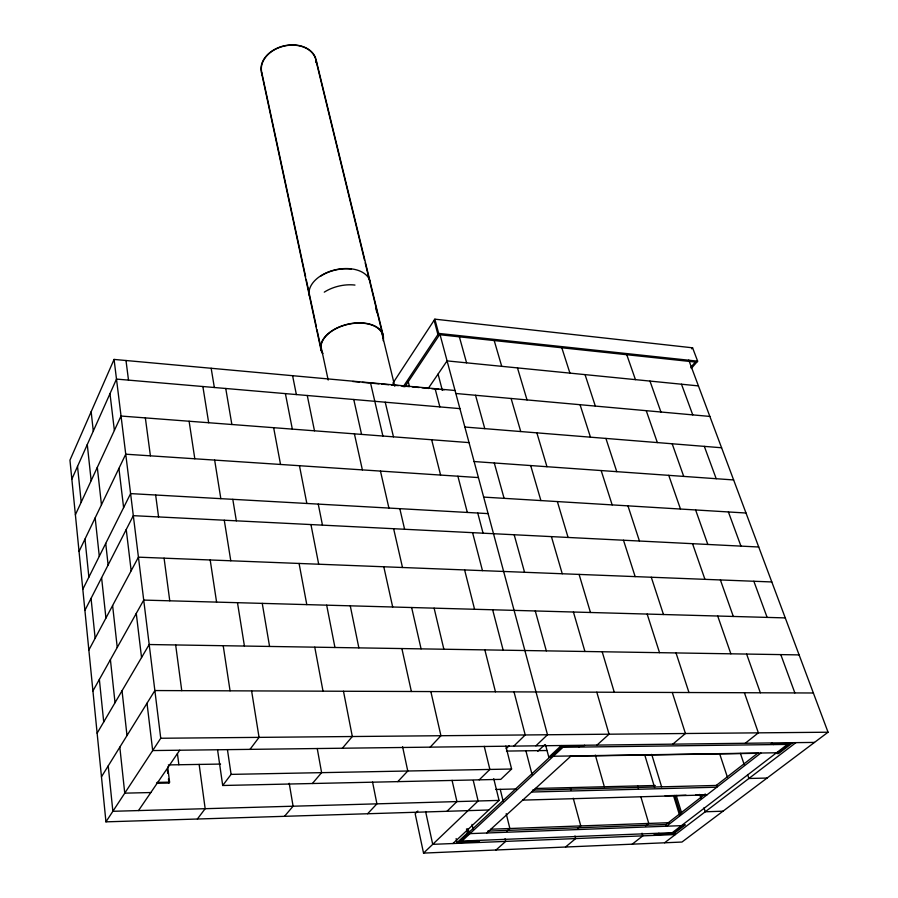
<?xml version="1.0" encoding="UTF-8"?>
<svg xmlns="http://www.w3.org/2000/svg" width="898" height="898" viewBox="0 0 898 898"><rect width="100%" height="100%" fill="white"/><g stroke="black" fill="none" stroke-linecap="round" stroke-linejoin="round"><path stroke-width="1.35" d="M455.039 390.495L114.068 359.425L69.954 460.158L105.953 821.85L488.793 809.996M71.84 479.162L116.493 379.091L459.899 408.624M75.387 514.79L121.039 416.043L469.025 442.602M79.035 551.473L125.742 454.197L478.421 477.579M82.807 589.29L130.603 493.608L488.108 513.611M84.906 610.404L133.319 515.665L758.731 547.005M88.857 650.051L138.427 557.164L771.809 581.96M92.921 690.955L143.725 600.089L785.267 617.903M97.13 733.183L149.191 644.528L799.119 654.9M101.474 776.781L154.871 690.551L813.375 692.987M392.886 383.21L434.845 319.16L692.594 347.818L697.645 361.176L691.269 368.506M105.953 821.85L160.742 738.257L114.068 359.425M403.236 386.735L438.662 333.416L434.845 319.16M404.818 386.881L439.549 334.718M138.494 810.58L179.723 750.223M428.211 388.486L447.081 360.895L698.431 385.904M156.51 783.303L168.97 783.045L169.587 782.147L167.702 766.959M197.38 819.01L205.171 808.694L199.143 764.411M505.821 746.081L511.602 769.025L500.781 779.363L222.704 785.492L231.089 774.379L227.441 749.639M249.992 749.359L259.051 737.359L251.608 690.91M284.498 816.316L293.085 806.213L289.212 783.258M312.381 783.516L321.607 772.65L317.241 748.528M342.374 748.225L352.319 736.517L343.485 691.247M691.718 348.839L692.594 347.818M690.798 367.316L695.366 362.051M367.608 813.745L376.913 803.845L372.569 782.079M397.78 781.63L407.771 771.012L402.596 746.743M430.198 747.147L440.929 735.72L430.849 691.572M417.851 811.017L415.168 813.723L423.542 853.1L681.964 842.043L828.046 732.218L688.755 360.053M506.135 748.719L509.121 745.789M446.98 811.287L456.925 801.588L452.064 780.328M479.218 779.834L489.87 769.44L484.246 746.339M513.779 746.115L525.218 734.957L514.015 691.875M423.542 853.1L478.118 800.994L473.28 780.519M535.881 745.845L547.499 734.755L439.998 334.494M537.801 751.267L544.873 744.565M452.929 843.525L499.064 800.399L493.754 778.701M456.139 838.564L457.06 842.65L467.42 832.996L469.104 832.94L468.161 828.854M545.557 745.003L548.813 757.182L561.306 745.531M469.104 832.94L459.518 841.853L479.465 841.056L478.668 841.785L457.06 842.65M476.165 841.19L476.961 840.461M579.053 747.091L580.029 746.182M486.716 832.996L571.083 755.959M584.576 745.239L583.588 746.137L562.137 746.406L550.597 757.149L548.813 757.182M596.968 745.093L609.057 734.194L596.8 692.19M506.899 831.178L509.862 828.517L506.214 813.667M495.999 850.002L505.697 841.392L505.046 838.721M672.804 744.15L685.443 733.509L672.288 692.47M577.65 828.528L580.77 825.924L573.227 798.176M565.493 847.027L575.674 838.575L574.967 835.948M745.239 743.263L758.361 732.847L744.408 692.728M645.516 826.003L648.76 823.432L640.813 796.638M632.214 844.176L642.822 835.858L642.048 833.209M487.681 831.121L666.024 824.499L705.267 793.989M758.08 752.928L716.267 785.436L716.84 787.209L531.594 792.025M772.359 742.927L771.259 743.78L790.117 743.544L776.995 753.579L778.555 753.557L792.788 742.68M760.909 753.018L666.552 826.216L666.024 824.499M658.032 833.928L658.93 833.221M773.324 744.588L774.424 743.735M664.576 842.784L795.909 742.635M467.499 834.433L469.183 834.377L467.914 828.91M680.493 826.362L681.975 826.306M490.88 829.213L669.369 822.68M681.425 825.655L469.98 833.625L469.564 831.795L552.809 754.309L553.336 756.239L776.523 752.782M723.013 811.186L705.244 811.781L703.965 807.773M499.064 800.399L112.867 811.298L108.22 765.893M665.115 795.774L686.016 795.19M695.77 794.91L704.133 794.674M522.726 800.118L706.928 794.898M495.73 789.465L516.384 788.949M535.298 788.478L655.304 785.481M532.503 790.117L717.457 785.413M150.819 792.541L124.755 793.159L119.816 747.158M767.083 778.05L748.91 778.487L747.563 774.525M157.116 782.405L169.587 782.147M231.089 774.379L511.602 769.025M168.364 764.916L220.571 764.075M552.506 755.375L554.291 755.353M777.612 751.952L779.172 751.929M570.174 756.217L757.822 753.287M506.472 751.076L546.702 750.515M814.486 742.41L152.682 750.56L147.014 703.235M160.742 738.257L828.046 732.218M483.663 497.099L746.002 513.016M474.122 461.55L733.632 479.947M464.85 427.033L721.588 447.765M455.836 393.492L709.858 416.425M352.701 381.47L359.627 382.099M362.399 382.357L369.325 382.986M372.098 383.233L379.035 383.861M381.796 384.12L388.733 384.748M391.506 385.006L398.431 385.635M401.204 385.882L409.51 386.645M412.283 386.892L419.22 387.521M421.993 387.779L428.918 388.407M431.691 388.666L438.617 389.294M441.389 389.541L444.162 389.799M438.662 333.416L697.645 361.176M696.758 362.197L437.921 334.539L434.104 320.294M681.492 384.221L692.751 414.887M704.324 446.373L716.2 478.713M728.401 511.95L740.951 546.119M753.849 581.253L767.128 617.409M780.789 654.608L794.865 692.919M649.972 381.089L660.928 412.014M672.175 443.769L683.726 476.411M695.613 509.963L707.826 544.457M720.387 579.94L733.318 616.466M746.631 654.07L760.348 692.796M626.748 354.665L635.447 379.641M646.246 410.689L657.347 442.579M668.752 475.345L680.482 509.043M692.538 543.694L704.941 579.333M717.715 616.028L730.86 653.811M740.412 753.4L744.431 765.276M719.579 753.545L727.414 777.197M585.047 374.623L595.329 406.087M605.903 438.426L616.769 471.663M627.949 505.855L639.443 541.034M651.286 577.234L663.476 614.524M676.026 652.936L688.968 692.526M561.721 347.504L569.927 373.119M580.052 404.706L590.457 437.18M601.166 470.552L612.167 504.901M623.493 540.226L635.155 576.606M647.166 614.075L659.536 652.678M699.71 794.416L700.99 798.423M676.194 795.404L681.582 812.802M674.724 795.448L680.516 814.183M673.545 795.707L679.685 815.597M651.701 754.365L661.624 786.828M674.589 831.918L675.386 834.545L432.713 844.345L425.607 811.534M644.887 755.386L654.62 787.524M517.472 367.899L527.025 399.924M536.858 432.847L546.961 466.713M557.366 501.567L568.075 537.453M579.098 574.417L590.469 612.492M602.188 651.757L614.266 692.246M637.636 785.918L638.433 788.601M494.125 340.275L501.724 366.339M511.108 398.488L520.75 431.545M530.684 465.557L540.899 500.568M551.417 536.622L562.249 573.755M573.418 612.021L584.924 651.477M595.34 755.139L604.332 786.749M459.293 336.548L466.567 362.837M475.547 395.277L484.785 428.638M494.293 462.986L504.092 498.334M514.172 534.748L524.555 572.273M535.275 610.966L546.321 650.87M570.353 787.602L571.072 790.24M477.747 513.027L483.079 533.199M438.067 374.084L442.332 390.316M435.115 388.677L439.852 406.895M457.89 476.221L467.319 512.444M472.584 532.671L482.462 570.634M492.654 609.776L503.161 650.174M525.902 750.807L532.177 775.019M431.657 439.751L440.592 475.064M464.614 569.927L474.571 609.282M484.853 649.883L495.46 691.808M408.062 380.864L409.421 386.297M500.242 789.353L503.228 801.51M316.141 59.964L383.255 335.684M364.532 260.207L315.849 60.031A27.748 20.441 -12.8 0 1 316.175 62.692M365.194 262.923L382.918 335.762M375.914 308.665L376.902 312.74M381.201 330.442L394.772 386.241M385.242 402.203L393.459 436.832M434.116 608.159L443.859 649.232M370.492 382.784L382.896 436.024M399.812 508.672L404.605 529.259M471.989 824.398L473.268 829.853M466.477 828.91L467.42 832.996M380.46 471.08L388.913 508.055M393.627 528.709L402.495 567.502M411.643 607.531L421.083 648.861M353.756 399.487L361.568 434.396M354.407 433.846L362.377 469.879M383.794 566.761L392.684 607.003M401.877 648.558L411.374 691.505M320.844 345.809L328.197 380.045M305.623 276.674L261.789 72.513A27.748 20.441 -12.8 0 1 283.218 46.292A27.748 20.441 -12.8 0 1 315.512 58.74M306.218 279.424L316.422 326.973M317.005 329.678L321.361 349.973M261.486 72.581L321.024 350.052M307.262 395.49L314.48 430.804M350.265 605.824L358.863 647.873M292.591 375.69L296.362 394.559M318.251 504.104L322.461 525.139M285.396 393.616L292.321 429.109M299.461 465.714L306.835 503.464M310.955 524.567L318.689 564.213M326.681 605.173L334.943 647.492M273.643 427.684L280.535 464.457M299.079 563.45L306.79 604.623M314.771 647.166L323.011 691.168M225.746 388.486L231.864 424.496M262.25 603.377L269.568 646.448M211.165 368.27L214.341 387.498M232.795 499.333L236.342 520.829M202.869 386.522L208.673 422.734M214.656 460.09L220.829 498.659M224.276 520.223L230.775 560.779M237.487 602.693L244.424 646.044M189.108 421.241L194.81 458.777M210.188 559.97L216.586 602.109M223.209 645.707L230.068 690.831M217.597 750.032L222.704 785.492M145.353 417.896L150.415 455.836M155.646 495.011L158.576 516.934M164.076 558.163L169.767 600.807M175.66 644.944L181.755 690.652M177.434 753.624L178.859 764.748M125.989 360.502L128.504 380.123M167.421 770.63L167.769 773.38M168.454 778.903L168.97 783.045M109.983 393.683L114.383 430.456M118.918 468.408L123.61 507.606M126.236 529.528L131.164 570.769M136.272 613.413L141.547 657.549M91.158 411.733L93.291 431.074M97.31 467.364L101.452 504.788M105.728 543.402L108.119 564.988M112.609 605.544L117.245 647.458M122.038 690.764L127 735.563M87.286 444.555L91.158 480.666M95.166 517.888L99.296 556.289M101.597 577.74L105.93 618.049M110.409 659.682L115.034 702.696M77.531 466.41L81.202 502.207M84.984 539.103L88.88 577.133M91.057 598.382L95.143 638.276M99.364 679.449L103.719 721.97M324.279 292.153A31.06 18.981 -12.9 0 1 354.968 285.07M309.406 295.936A31.183 19.318 -12.9 0 1 335.313 269.815A31.183 19.318 -12.9 0 1 370.167 281.916M262.384 75.14A28.051 20.665 -12.8 0 1 284.049 45.854A28.051 20.665 -12.8 0 1 316.478 62.647M320.732 276.113A30.835 19.105 -12.9 0 1 351.197 269.074M322.876 353.352A31.587 18.678 -12.9 0 1 346.796 324.638A31.587 18.678 -12.9 0 1 383.143 338.209M322.562 353.464A31.946 18.88 -12.9 0 1 348.761 323.965A31.946 18.88 -12.9 0 1 383.177 340.69M562.967 747.293L461.987 841.056L672.243 832.693L787.456 744.408L562.967 747.293M655.057 834.04L654.159 834.736L673.365 833.973L685.309 824.835L683.827 824.892L672.804 833.333L655.057 834.04"/></g></svg>
